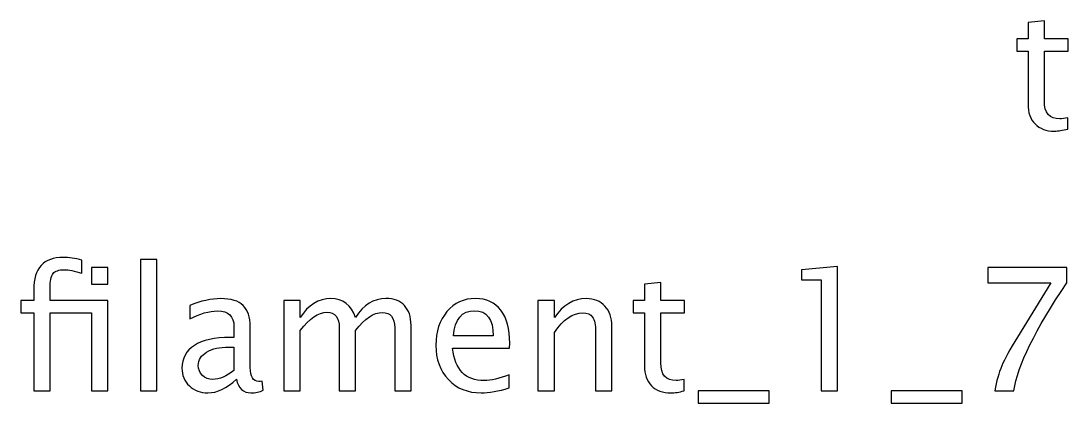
# Model space of a CAD drawing. Header units: centimetres. Extents: x -24.2 to 24.4, y -9.8 to 29.4.
# Drawn here: x -24.22 to -8.61, y 23.33 to 29.03 of the extents above; entities that cross this region are included whole.
import ezdxf

# ---------------------------------------------------------------- set-up
doc = ezdxf.new("R2010")
doc.units = ezdxf.units.CM
doc.header["$MEASUREMENT"] = 0
doc.layers.add('Layer 1', color=7, linetype='Continuous')

msp = doc.modelspace()

# ---------------------------------------------------------------- linework, layer by layer
at = {"layer": 'Layer 1'}
for points, knots in [([(-8.61461, 27.42086), (-8.68996, 27.40012), (-8.75558, 27.38996), (-8.81104, 27.38996), (-8.81104, 27.38996), (-8.9355, 27.38996), (-9.03244, 27.42552), (-9.10187, 27.49664), (-9.10187, 27.49664), (-9.17172, 27.56776), (-9.20643, 27.6664), (-9.20643, 27.79297), (-9.20643, 27.79297), (-9.20643, 27.79297), (-9.20643, 28.58376), (-9.20643, 28.58376), (-9.20643, 28.58376), (-9.20643, 28.58376), (-9.37492, 28.58376), (-9.37492, 28.58376), (-9.37492, 28.58376), (-9.37492, 28.58376), (-9.37492, 28.76664), (-9.37492, 28.76664), (-9.37492, 28.76664), (-9.37492, 28.76664), (-9.20643, 28.76664), (-9.20643, 28.76664), (-9.20643, 28.76664), (-9.20643, 28.76664), (-9.20643, 29.01006), (-9.20643, 29.01006), (-9.20643, 29.01006), (-9.20643, 29.01006), (-8.96259, 29.03334), (-8.96259, 29.03334), (-8.96259, 29.03334), (-8.96259, 29.03334), (-8.96259, 28.76664), (-8.96259, 28.76664), (-8.96259, 28.76664), (-8.96259, 28.76664), (-8.60953, 28.76664), (-8.60953, 28.76664), (-8.60953, 28.76664), (-8.60953, 28.76664), (-8.60953, 28.58376), (-8.60953, 28.58376), (-8.60953, 28.58376), (-8.60953, 28.58376), (-8.96259, 28.58376), (-8.96259, 28.58376), (-8.96259, 28.58376), (-8.96259, 28.58376), (-8.96259, 27.837), (-8.96259, 27.837), (-8.96259, 27.837), (-8.96259, 27.66089), (-8.88597, 27.57284), (-8.73314, 27.57284), (-8.73314, 27.57284), (-8.70055, 27.57284), (-8.66118, 27.57834), (-8.61461, 27.58893), (-8.61461, 27.58893), (-8.61461, 27.58893), (-8.61461, 27.42086), (-8.61461, 27.42086)], [0, 0, 0, 0, 0.05555556, 0.05555556, 0.05555556, 0.05555556, 0.11111111, 0.11111111, 0.11111111, 0.11111111, 0.16666667, 0.16666667, 0.16666667, 0.16666667, 0.22222222, 0.22222222, 0.22222222, 0.22222222, 0.27777778, 0.27777778, 0.27777778, 0.27777778, 0.33333333, 0.33333333, 0.33333333, 0.33333333, 0.38888889, 0.38888889, 0.38888889, 0.38888889, 0.44444444, 0.44444444, 0.44444444, 0.44444444, 0.5, 0.5, 0.5, 0.5, 0.55555556, 0.55555556, 0.55555556, 0.55555556, 0.61111111, 0.61111111, 0.61111111, 0.61111111, 0.66666667, 0.66666667, 0.66666667, 0.66666667, 0.72222222, 0.72222222, 0.72222222, 0.72222222, 0.77777778, 0.77777778, 0.77777778, 0.77777778, 0.83333333, 0.83333333, 0.83333333, 0.83333333, 0.88888889, 0.88888889, 0.88888889, 0.88888889, 1, 1, 1, 1]), ([(-24.02416, 23.51731), (-24.02416, 23.51731), (-24.02416, 24.68063), (-24.02416, 24.68063), (-24.02416, 24.68063), (-24.02416, 24.68063), (-24.21508, 24.68063), (-24.21508, 24.68063), (-24.21508, 24.68063), (-24.21508, 24.68063), (-24.21508, 24.86351), (-24.21508, 24.86351), (-24.21508, 24.86351), (-24.21508, 24.86351), (-24.02416, 24.86351), (-24.02416, 24.86351), (-24.02416, 24.86351), (-24.02416, 24.86351), (-24.02416, 25.0248), (-24.02416, 25.0248), (-24.02416, 25.0248), (-24.02416, 25.34569), (-23.87769, 25.50613), (-23.58474, 25.50613), (-23.58474, 25.50613), (-23.50261, 25.50613), (-23.40948, 25.49258), (-23.30534, 25.46549), (-23.30534, 25.46549), (-23.30534, 25.46549), (-23.30534, 25.26991), (-23.30534, 25.26991), (-23.30534, 25.26991), (-23.41583, 25.30547), (-23.50431, 25.32325), (-23.57077, 25.32325), (-23.57077, 25.32325), (-23.65163, 25.32325), (-23.70666, 25.3042), (-23.73587, 25.26568), (-23.73587, 25.26568), (-23.7655, 25.22715), (-23.78032, 25.15561), (-23.78032, 25.05105), (-23.78032, 25.05105), (-23.78032, 25.05105), (-23.78032, 24.86351), (-23.78032, 24.86351), (-23.78032, 24.86351), (-23.78032, 24.86351), (-22.9218, 24.86351), (-22.9218, 24.86351), (-22.9218, 24.86351), (-22.9218, 24.86351), (-22.9218, 23.51731), (-22.9218, 23.51731), (-22.9218, 23.51731), (-22.9218, 23.51731), (-23.16564, 23.51731), (-23.16564, 23.51731), (-23.16564, 23.51731), (-23.16564, 23.51731), (-23.16564, 24.68063), (-23.16564, 24.68063), (-23.16564, 24.68063), (-23.16564, 24.68063), (-23.78032, 24.68063), (-23.78032, 24.68063), (-23.78032, 24.68063), (-23.78032, 24.68063), (-23.78032, 23.51731), (-23.78032, 23.51731), (-23.78032, 23.51731), (-23.78032, 23.51731), (-24.02416, 23.51731), (-24.02416, 23.51731)], [0, 0, 0, 0, 0.05, 0.05, 0.05, 0.05, 0.1, 0.1, 0.1, 0.1, 0.15, 0.15, 0.15, 0.15, 0.2, 0.2, 0.2, 0.2, 0.25, 0.25, 0.25, 0.25, 0.3, 0.3, 0.3, 0.3, 0.35, 0.35, 0.35, 0.35, 0.4, 0.4, 0.4, 0.4, 0.45, 0.45, 0.45, 0.45, 0.5, 0.5, 0.5, 0.5, 0.55, 0.55, 0.55, 0.55, 0.6, 0.6, 0.6, 0.6, 0.65, 0.65, 0.65, 0.65, 0.7, 0.7, 0.7, 0.7, 0.75, 0.75, 0.75, 0.75, 0.8, 0.8, 0.8, 0.8, 0.85, 0.85, 0.85, 0.85, 0.9, 0.9, 0.9, 0.9, 1, 1, 1, 1]), ([(-22.43285, 23.51731), (-22.43285, 23.51731), (-22.43285, 25.47565), (-22.43285, 25.47565), (-22.43285, 25.47565), (-22.43285, 25.47565), (-22.18901, 25.47565), (-22.18901, 25.47565), (-22.18901, 25.47565), (-22.18901, 25.47565), (-22.18901, 23.51731), (-22.18901, 23.51731), (-22.18901, 23.51731), (-22.18901, 23.51731), (-22.43285, 23.51731), (-22.43285, 23.51731)], [0, 0, 0, 0, 0.2, 0.2, 0.2, 0.2, 0.4, 0.4, 0.4, 0.4, 0.6, 0.6, 0.6, 0.6, 1, 1, 1, 1]), ([(-23.16564, 25.10989), (-23.16564, 25.10989), (-23.16564, 25.35373), (-23.16564, 25.35373), (-23.16564, 25.35373), (-23.16564, 25.35373), (-22.9218, 25.35373), (-22.9218, 25.35373), (-22.9218, 25.35373), (-22.9218, 25.35373), (-22.9218, 25.10989), (-22.9218, 25.10989), (-22.9218, 25.10989), (-22.9218, 25.10989), (-23.16564, 25.10989), (-23.16564, 25.10989)], [0, 0, 0, 0, 0.2, 0.2, 0.2, 0.2, 0.4, 0.4, 0.4, 0.4, 0.6, 0.6, 0.6, 0.6, 1, 1, 1, 1]), ([(-12.29149, 23.51731), (-12.29149, 23.51731), (-12.29149, 25.17085), (-12.29149, 25.17085), (-12.29149, 25.17085), (-12.29149, 25.17085), (-12.58359, 25.17085), (-12.58359, 25.17085), (-12.58359, 25.17085), (-12.58359, 25.17085), (-12.58359, 25.32325), (-12.58359, 25.32325), (-12.58359, 25.32325), (-12.58359, 25.32325), (-12.04765, 25.36897), (-12.04765, 25.36897), (-12.04765, 25.36897), (-12.04765, 25.36897), (-12.04765, 23.51731), (-12.04765, 23.51731), (-12.04765, 23.51731), (-12.04765, 23.51731), (-12.29149, 23.51731), (-12.29149, 23.51731)], [0, 0, 0, 0, 0.14285714, 0.14285714, 0.14285714, 0.14285714, 0.28571429, 0.28571429, 0.28571429, 0.28571429, 0.42857143, 0.42857143, 0.42857143, 0.42857143, 0.57142857, 0.57142857, 0.57142857, 0.57142857, 0.71428571, 0.71428571, 0.71428571, 0.71428571, 1, 1, 1, 1]), ([(-9.69984, 23.51731), (-9.67613, 23.6604), (-9.64184, 23.78443), (-9.59782, 23.88857), (-9.59782, 23.88857), (-9.55379, 23.99271), (-9.47547, 24.13622), (-9.36371, 24.31826), (-9.36371, 24.31826), (-9.36371, 24.31826), (-8.86418, 25.12513), (-8.86418, 25.12513), (-8.86418, 25.12513), (-8.86418, 25.12513), (-9.80652, 25.12513), (-9.80652, 25.12513), (-9.80652, 25.12513), (-9.80652, 25.12513), (-9.80652, 25.35373), (-9.80652, 25.35373), (-9.80652, 25.35373), (-9.80652, 25.35373), (-8.62796, 25.35373), (-8.62796, 25.35373), (-8.62796, 25.35373), (-8.62796, 25.35373), (-8.62796, 25.12513), (-8.62796, 25.12513), (-8.62796, 25.12513), (-9.09828, 24.43086), (-9.3616, 23.89492), (-9.4179, 23.51731), (-9.4179, 23.51731), (-9.4179, 23.51731), (-9.69984, 23.51731), (-9.69984, 23.51731)], [0, 0, 0, 0, 0.1, 0.1, 0.1, 0.1, 0.2, 0.2, 0.2, 0.2, 0.3, 0.3, 0.3, 0.3, 0.4, 0.4, 0.4, 0.4, 0.5, 0.5, 0.5, 0.5, 0.6, 0.6, 0.6, 0.6, 0.7, 0.7, 0.7, 0.7, 0.8, 0.8, 0.8, 0.8, 1, 1, 1, 1]), ([(-14.33111, 23.51773), (-14.40646, 23.49699), (-14.47208, 23.48683), (-14.52754, 23.48683), (-14.52754, 23.48683), (-14.652, 23.48683), (-14.74894, 23.52239), (-14.81837, 23.59351), (-14.81837, 23.59351), (-14.88822, 23.66463), (-14.92293, 23.76327), (-14.92293, 23.88984), (-14.92293, 23.88984), (-14.92293, 23.88984), (-14.92293, 24.68063), (-14.92293, 24.68063), (-14.92293, 24.68063), (-14.92293, 24.68063), (-15.09142, 24.68063), (-15.09142, 24.68063), (-15.09142, 24.68063), (-15.09142, 24.68063), (-15.09142, 24.86351), (-15.09142, 24.86351), (-15.09142, 24.86351), (-15.09142, 24.86351), (-14.92293, 24.86351), (-14.92293, 24.86351), (-14.92293, 24.86351), (-14.92293, 24.86351), (-14.92293, 25.10693), (-14.92293, 25.10693), (-14.92293, 25.10693), (-14.92293, 25.10693), (-14.67909, 25.13021), (-14.67909, 25.13021), (-14.67909, 25.13021), (-14.67909, 25.13021), (-14.67909, 24.86351), (-14.67909, 24.86351), (-14.67909, 24.86351), (-14.67909, 24.86351), (-14.32603, 24.86351), (-14.32603, 24.86351), (-14.32603, 24.86351), (-14.32603, 24.86351), (-14.32603, 24.68063), (-14.32603, 24.68063), (-14.32603, 24.68063), (-14.32603, 24.68063), (-14.67909, 24.68063), (-14.67909, 24.68063), (-14.67909, 24.68063), (-14.67909, 24.68063), (-14.67909, 23.93387), (-14.67909, 23.93387), (-14.67909, 23.93387), (-14.67909, 23.75776), (-14.60247, 23.66971), (-14.44964, 23.66971), (-14.44964, 23.66971), (-14.41705, 23.66971), (-14.37768, 23.67521), (-14.33111, 23.6858), (-14.33111, 23.6858), (-14.33111, 23.6858), (-14.33111, 23.51773), (-14.33111, 23.51773)], [0, 0, 0, 0, 0.05555556, 0.05555556, 0.05555556, 0.05555556, 0.11111111, 0.11111111, 0.11111111, 0.11111111, 0.16666667, 0.16666667, 0.16666667, 0.16666667, 0.22222222, 0.22222222, 0.22222222, 0.22222222, 0.27777778, 0.27777778, 0.27777778, 0.27777778, 0.33333333, 0.33333333, 0.33333333, 0.33333333, 0.38888889, 0.38888889, 0.38888889, 0.38888889, 0.44444444, 0.44444444, 0.44444444, 0.44444444, 0.5, 0.5, 0.5, 0.5, 0.55555556, 0.55555556, 0.55555556, 0.55555556, 0.61111111, 0.61111111, 0.61111111, 0.61111111, 0.66666667, 0.66666667, 0.66666667, 0.66666667, 0.72222222, 0.72222222, 0.72222222, 0.72222222, 0.77777778, 0.77777778, 0.77777778, 0.77777778, 0.83333333, 0.83333333, 0.83333333, 0.83333333, 0.88888889, 0.88888889, 0.88888889, 0.88888889, 1, 1, 1, 1]), ([(-21.00495, 23.68876), (-21.15142, 23.55414), (-21.29239, 23.48683), (-21.42786, 23.48683), (-21.42786, 23.48683), (-21.53919, 23.48683), (-21.6319, 23.52154), (-21.70514, 23.59139), (-21.70514, 23.59139), (-21.7788, 23.66124), (-21.81563, 23.7493), (-21.81563, 23.85555), (-21.81563, 23.85555), (-21.81563, 24.00245), (-21.75382, 24.11548), (-21.63021, 24.19422), (-21.63021, 24.19422), (-21.5066, 24.27296), (-21.32922, 24.31233), (-21.09808, 24.31233), (-21.09808, 24.31233), (-21.09808, 24.31233), (-21.04093, 24.31233), (-21.04093, 24.31233), (-21.04093, 24.31233), (-21.04093, 24.31233), (-21.04093, 24.47447), (-21.04093, 24.47447), (-21.04093, 24.47447), (-21.04093, 24.63068), (-21.12221, 24.70857), (-21.28519, 24.70857), (-21.28519, 24.70857), (-21.41135, 24.70857), (-21.54935, 24.66878), (-21.69879, 24.58919), (-21.69879, 24.58919), (-21.69879, 24.58919), (-21.69879, 24.78985), (-21.69879, 24.78985), (-21.69879, 24.78985), (-21.53454, 24.85758), (-21.3796, 24.89145), (-21.23439, 24.89145), (-21.23439, 24.89145), (-21.08496, 24.89145), (-20.97447, 24.85758), (-20.90377, 24.78943), (-20.90377, 24.78943), (-20.83265, 24.72127), (-20.79709, 24.61628), (-20.79709, 24.47447), (-20.79709, 24.47447), (-20.79709, 24.47447), (-20.79709, 23.86614), (-20.79709, 23.86614), (-20.79709, 23.86614), (-20.79709, 23.72686), (-20.75433, 23.65701), (-20.6684, 23.65701), (-20.6684, 23.65701), (-20.65781, 23.65701), (-20.64215, 23.6587), (-20.62141, 23.66209), (-20.62141, 23.66209), (-20.62141, 23.66209), (-20.60405, 23.52662), (-20.60405, 23.52662), (-20.60405, 23.52662), (-20.65951, 23.49995), (-20.72047, 23.48683), (-20.78735, 23.48683), (-20.78735, 23.48683), (-20.90123, 23.48683), (-20.97362, 23.55414), (-21.00495, 23.68876)], [0, 0, 0, 0, 0.05, 0.05, 0.05, 0.05, 0.1, 0.1, 0.1, 0.1, 0.15, 0.15, 0.15, 0.15, 0.2, 0.2, 0.2, 0.2, 0.25, 0.25, 0.25, 0.25, 0.3, 0.3, 0.3, 0.3, 0.35, 0.35, 0.35, 0.35, 0.4, 0.4, 0.4, 0.4, 0.45, 0.45, 0.45, 0.45, 0.5, 0.5, 0.5, 0.5, 0.55, 0.55, 0.55, 0.55, 0.6, 0.6, 0.6, 0.6, 0.65, 0.65, 0.65, 0.65, 0.7, 0.7, 0.7, 0.7, 0.75, 0.75, 0.75, 0.75, 0.8, 0.8, 0.8, 0.8, 0.85, 0.85, 0.85, 0.85, 0.9, 0.9, 0.9, 0.9, 1, 1, 1, 1]), ([(-20.29629, 23.51731), (-20.29629, 23.51731), (-20.29629, 24.86351), (-20.29629, 24.86351), (-20.29629, 24.86351), (-20.29629, 24.86351), (-20.05245, 24.86351), (-20.05245, 24.86351), (-20.05245, 24.86351), (-20.05245, 24.86351), (-20.05245, 24.60909), (-20.05245, 24.60909), (-20.05245, 24.60909), (-19.93349, 24.79747), (-19.78109, 24.89145), (-19.5944, 24.89145), (-19.5944, 24.89145), (-19.41449, 24.89145), (-19.29214, 24.79747), (-19.22695, 24.60909), (-19.22695, 24.60909), (-19.11138, 24.79916), (-18.96067, 24.89399), (-18.77568, 24.89399), (-18.77568, 24.89399), (-18.65757, 24.89399), (-18.5657, 24.85928), (-18.50009, 24.78943), (-18.50009, 24.78943), (-18.43447, 24.71958), (-18.40145, 24.62179), (-18.40145, 24.49606), (-18.40145, 24.49606), (-18.40145, 24.49606), (-18.40145, 23.51731), (-18.40145, 23.51731), (-18.40145, 23.51731), (-18.40145, 23.51731), (-18.64529, 23.51731), (-18.64529, 23.51731), (-18.64529, 23.51731), (-18.64529, 23.51731), (-18.64529, 24.45584), (-18.64529, 24.45584), (-18.64529, 24.45584), (-18.64529, 24.60909), (-18.70625, 24.68571), (-18.82817, 24.68571), (-18.82817, 24.68571), (-18.95475, 24.68571), (-19.08767, 24.59639), (-19.22695, 24.41732), (-19.22695, 24.41732), (-19.22695, 24.41732), (-19.22695, 23.51731), (-19.22695, 23.51731), (-19.22695, 23.51731), (-19.22695, 23.51731), (-19.47079, 23.51731), (-19.47079, 23.51731), (-19.47079, 23.51731), (-19.47079, 23.51731), (-19.47079, 24.45669), (-19.47079, 24.45669), (-19.47079, 24.45669), (-19.47079, 24.6112), (-19.5326, 24.68825), (-19.65663, 24.68825), (-19.65663, 24.68825), (-19.77982, 24.68825), (-19.9119, 24.5985), (-20.05245, 24.41859), (-20.05245, 24.41859), (-20.05245, 24.41859), (-20.05245, 23.51731), (-20.05245, 23.51731), (-20.05245, 23.51731), (-20.05245, 23.51731), (-20.29629, 23.51731), (-20.29629, 23.51731)], [0, 0, 0, 0, 0.04761905, 0.04761905, 0.04761905, 0.04761905, 0.0952381, 0.0952381, 0.0952381, 0.0952381, 0.14285714, 0.14285714, 0.14285714, 0.14285714, 0.19047619, 0.19047619, 0.19047619, 0.19047619, 0.23809524, 0.23809524, 0.23809524, 0.23809524, 0.28571429, 0.28571429, 0.28571429, 0.28571429, 0.33333333, 0.33333333, 0.33333333, 0.33333333, 0.38095238, 0.38095238, 0.38095238, 0.38095238, 0.42857143, 0.42857143, 0.42857143, 0.42857143, 0.47619048, 0.47619048, 0.47619048, 0.47619048, 0.52380952, 0.52380952, 0.52380952, 0.52380952, 0.57142857, 0.57142857, 0.57142857, 0.57142857, 0.61904762, 0.61904762, 0.61904762, 0.61904762, 0.66666667, 0.66666667, 0.66666667, 0.66666667, 0.71428571, 0.71428571, 0.71428571, 0.71428571, 0.76190476, 0.76190476, 0.76190476, 0.76190476, 0.80952381, 0.80952381, 0.80952381, 0.80952381, 0.85714286, 0.85714286, 0.85714286, 0.85714286, 0.9047619, 0.9047619, 0.9047619, 0.9047619, 1, 1, 1, 1]), ([(-16.93672, 23.56049), (-17.10055, 23.51138), (-17.24067, 23.48683), (-17.35751, 23.48683), (-17.35751, 23.48683), (-17.5569, 23.48683), (-17.71904, 23.55287), (-17.84392, 23.68453), (-17.84392, 23.68453), (-17.96881, 23.81618), (-18.03146, 23.98679), (-18.03146, 24.19676), (-18.03146, 24.19676), (-18.03146, 24.40038), (-17.97643, 24.5676), (-17.86594, 24.69841), (-17.86594, 24.69841), (-17.75545, 24.8288), (-17.61405, 24.89399), (-17.44176, 24.89399), (-17.44176, 24.89399), (-17.27877, 24.89399), (-17.15262, 24.83599), (-17.06372, 24.72), (-17.06372, 24.72), (-16.97482, 24.60401), (-16.93037, 24.43975), (-16.93037, 24.22682), (-16.93037, 24.22682), (-16.93037, 24.22682), (-16.93164, 24.15231), (-16.93164, 24.15231), (-16.93164, 24.15231), (-16.93164, 24.15231), (-17.78254, 24.15231), (-17.78254, 24.15231), (-17.78254, 24.15231), (-17.74698, 23.83058), (-17.58992, 23.66971), (-17.31179, 23.66971), (-17.31179, 23.66971), (-17.20977, 23.66971), (-17.08489, 23.6985), (-16.93672, 23.75607), (-16.93672, 23.75607), (-16.93672, 23.75607), (-16.93672, 23.56049), (-16.93672, 23.56049)], [0, 0, 0, 0, 0.07692308, 0.07692308, 0.07692308, 0.07692308, 0.15384615, 0.15384615, 0.15384615, 0.15384615, 0.23076923, 0.23076923, 0.23076923, 0.23076923, 0.30769231, 0.30769231, 0.30769231, 0.30769231, 0.38461538, 0.38461538, 0.38461538, 0.38461538, 0.46153846, 0.46153846, 0.46153846, 0.46153846, 0.53846154, 0.53846154, 0.53846154, 0.53846154, 0.61538462, 0.61538462, 0.61538462, 0.61538462, 0.69230769, 0.69230769, 0.69230769, 0.69230769, 0.76923077, 0.76923077, 0.76923077, 0.76923077, 0.84615385, 0.84615385, 0.84615385, 0.84615385, 1, 1, 1, 1]), ([(-16.50958, 23.51731), (-16.50958, 23.51731), (-16.50958, 24.86351), (-16.50958, 24.86351), (-16.50958, 24.86351), (-16.50958, 24.86351), (-16.26574, 24.86351), (-16.26574, 24.86351), (-16.26574, 24.86351), (-16.26574, 24.86351), (-16.26574, 24.60909), (-16.26574, 24.60909), (-16.26574, 24.60909), (-16.13662, 24.79747), (-15.9783, 24.89145), (-15.79118, 24.89145), (-15.79118, 24.89145), (-15.6735, 24.89145), (-15.57994, 24.85462), (-15.51094, 24.78054), (-15.51094, 24.78054), (-15.44193, 24.70688), (-15.40722, 24.60739), (-15.40722, 24.48293), (-15.40722, 24.48293), (-15.40722, 24.48293), (-15.40722, 23.51731), (-15.40722, 23.51731), (-15.40722, 23.51731), (-15.40722, 23.51731), (-15.65106, 23.51731), (-15.65106, 23.51731), (-15.65106, 23.51731), (-15.65106, 23.51731), (-15.65106, 24.40335), (-15.65106, 24.40335), (-15.65106, 24.40335), (-15.65106, 24.50325), (-15.66588, 24.57437), (-15.69509, 24.61671), (-15.69509, 24.61671), (-15.72472, 24.65946), (-15.7734, 24.68063), (-15.84156, 24.68063), (-15.84156, 24.68063), (-15.99142, 24.68063), (-16.13281, 24.58284), (-16.26574, 24.38726), (-16.26574, 24.38726), (-16.26574, 24.38726), (-16.26574, 23.51731), (-16.26574, 23.51731), (-16.26574, 23.51731), (-16.26574, 23.51731), (-16.50958, 23.51731), (-16.50958, 23.51731)], [0, 0, 0, 0, 0.06666667, 0.06666667, 0.06666667, 0.06666667, 0.13333333, 0.13333333, 0.13333333, 0.13333333, 0.2, 0.2, 0.2, 0.2, 0.26666667, 0.26666667, 0.26666667, 0.26666667, 0.33333333, 0.33333333, 0.33333333, 0.33333333, 0.4, 0.4, 0.4, 0.4, 0.46666667, 0.46666667, 0.46666667, 0.46666667, 0.53333333, 0.53333333, 0.53333333, 0.53333333, 0.6, 0.6, 0.6, 0.6, 0.66666667, 0.66666667, 0.66666667, 0.66666667, 0.73333333, 0.73333333, 0.73333333, 0.73333333, 0.8, 0.8, 0.8, 0.8, 0.86666667, 0.86666667, 0.86666667, 0.86666667, 1, 1, 1, 1]), ([(-17.76984, 24.33519), (-17.76984, 24.33519), (-17.17548, 24.33519), (-17.17548, 24.33519), (-17.17548, 24.33519), (-17.17548, 24.5858), (-17.26904, 24.71111), (-17.45573, 24.71111), (-17.45573, 24.71111), (-17.64369, 24.71111), (-17.74825, 24.5858), (-17.76984, 24.33519)], [0, 0, 0, 0, 0.25, 0.25, 0.25, 0.25, 0.5, 0.5, 0.5, 0.5, 1, 1, 1, 1]), ([(-21.04093, 23.82169), (-21.04093, 23.82169), (-21.04093, 24.16755), (-21.04093, 24.16755), (-21.04093, 24.16755), (-21.04093, 24.16755), (-21.11925, 24.17009), (-21.11925, 24.17009), (-21.11925, 24.17009), (-21.25471, 24.17009), (-21.36393, 24.14511), (-21.44733, 24.09516), (-21.44733, 24.09516), (-21.5303, 24.04478), (-21.57179, 23.97832), (-21.57179, 23.89535), (-21.57179, 23.89535), (-21.57179, 23.83735), (-21.55105, 23.78824), (-21.50998, 23.74803), (-21.50998, 23.74803), (-21.4685, 23.70781), (-21.41812, 23.68749), (-21.35843, 23.68749), (-21.35843, 23.68749), (-21.25683, 23.68749), (-21.151, 23.73236), (-21.04093, 23.82169)], [0, 0, 0, 0, 0.125, 0.125, 0.125, 0.125, 0.25, 0.25, 0.25, 0.25, 0.375, 0.375, 0.375, 0.375, 0.5, 0.5, 0.5, 0.5, 0.625, 0.625, 0.625, 0.625, 0.75, 0.75, 0.75, 0.75, 1, 1, 1, 1]), ([(-14.12029, 23.33443), (-14.12029, 23.33443), (-14.12029, 23.51731), (-14.12029, 23.51731), (-14.12029, 23.51731), (-14.12029, 23.51731), (-13.06365, 23.51731), (-13.06365, 23.51731), (-13.06365, 23.51731), (-13.06365, 23.51731), (-13.06365, 23.33443), (-13.06365, 23.33443), (-13.06365, 23.33443), (-13.06365, 23.33443), (-14.12029, 23.33443), (-14.12029, 23.33443)], [0, 0, 0, 0, 0.2, 0.2, 0.2, 0.2, 0.4, 0.4, 0.4, 0.4, 0.6, 0.6, 0.6, 0.6, 1, 1, 1, 1]), ([(-11.24416, 23.33443), (-11.24416, 23.33443), (-11.24416, 23.51731), (-11.24416, 23.51731), (-11.24416, 23.51731), (-11.24416, 23.51731), (-10.18752, 23.51731), (-10.18752, 23.51731), (-10.18752, 23.51731), (-10.18752, 23.51731), (-10.18752, 23.33443), (-10.18752, 23.33443), (-10.18752, 23.33443), (-10.18752, 23.33443), (-11.24416, 23.33443), (-11.24416, 23.33443)], [0, 0, 0, 0, 0.2, 0.2, 0.2, 0.2, 0.4, 0.4, 0.4, 0.4, 0.6, 0.6, 0.6, 0.6, 1, 1, 1, 1])]:
    msp.add_open_spline(points, degree=3, knots=knots, dxfattribs=at)

doc.saveas('drawing.dxf')
